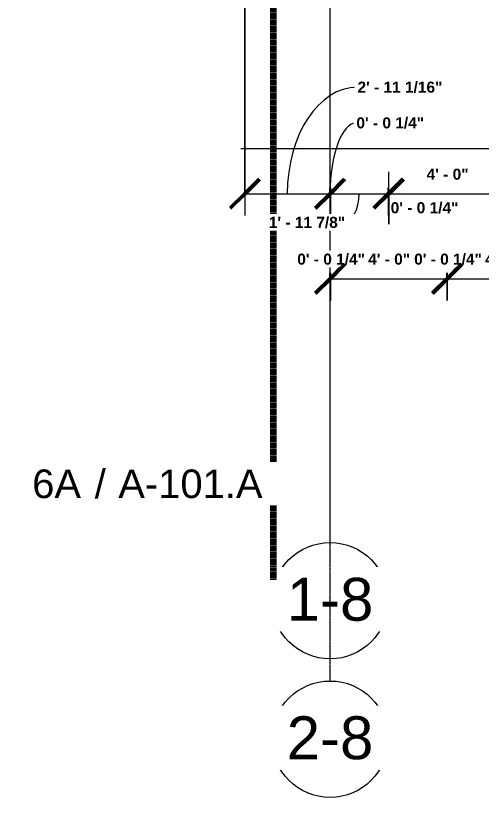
# Model space of a CAD drawing. Header units: inches. Extents: x 23906 to 26777, y -23220 to -20467.
# Drawn here: x 24114.1 to 24306.3, y -23219.7 to -22897.2 of the extents above; entities that cross this region are included whole.
import ezdxf

# ---------------------------------------------------------------- set-up
doc = ezdxf.new("R2010")
doc.units = ezdxf.units.IN
doc.header["$MEASUREMENT"] = 0
doc.linetypes.add('Dash', pattern=[0.25, 0.125, -0.125])
doc.linetypes.add('Grid Line 1_2_', pattern=[0.875, 0.5, -0.125, 0.125, -0.125])
for name, color, linetype, lineweight in [('A-ANNO-DIMS', 211, 'Continuous', 9), ('A-ANNO-DIMS-96', 211, 'Continuous', 9), ('A-ANNO-MATC', 214, 'Dash', 140), ('A-SITE-ROAD', 130, 'Continuous', 20), ('C-TOPO', 7, 'Continuous', 20), ('G-ANNO-SYMB', 111, 'Continuous', 9), ('S-GRID', 1, 'Continuous', 9), ('S-GRID-IDEN', 1, 'Continuous', 9)]:
    doc.layers.add(name, color=color, linetype=linetype, lineweight=lineweight)
doc.styles.add('Arial', font='arial.ttf', dxfattribs={"height": 17.703593})
doc.styles.add('Arial_2', font='arial.ttf', dxfattribs={"height": 0.122942})
doc.styles.add('Arial_3', font='arial.ttf', dxfattribs={"height": 11.802395})
doc.styles.add('Arial_B_1', font='arialbd.ttf', dxfattribs={"height": 4.566403})
doc.dimstyles.new('OD_Dimension_2', dxfattribs={"dimscale": 12, "dimtxt": 4.5, "dimasz": 1, "dimexe": 0.75, "dimexo": 0.5, "dimgap": 0.375, "dimtad": 1, "dimdec": 4, "dimrnd": 0.0625, "dimzin": 1, "dimdsep": 46, "dimlunit": 4, "dimtxsty": 'Arial_B_1', "dimblk1": 'OBLIQUE', "dimblk2": 'OBLIQUE', "dimsah": 1, "dimcen": 0.09, "dimdle": 0.75, "dimazin": 0, "dimtfac": 1, "dimtdec": 4, "dimtix": 1, "dimtmove": 1, "dimatfit": 3, "dimfxl": 1, "dimtvp": 1, "dimtfill": 1, "dimfrac": 2, "dimtolj": 1, "dimtzin": 0, "dimlwd": 13, "dimlwe": 13, "dimarcsym": 2})
doc.dimstyles.new('OD_Dimension_2_1', dxfattribs={"dimscale": 12, "dimtxt": 4.5, "dimasz": 1, "dimexe": 0.75, "dimexo": 0.5, "dimgap": 0.375, "dimtad": 1, "dimdec": 4, "dimrnd": 0.0625, "dimzin": 1, "dimdsep": 46, "dimlunit": 4, "dimtxsty": 'Arial_B_1', "dimblk1": 'OBLIQUE', "dimblk2": 'OBLIQUE', "dimsah": 1, "dimcen": 0.09, "dimdle": 0.75, "dimazin": 0, "dimtfac": 1, "dimtdec": 4, "dimtix": 1, "dimtmove": 1, "dimatfit": 3, "dimfxl": 1, "dimtvp": 1, "dimtfill": 1, "dimfrac": 2, "dimtolj": 1, "dimtzin": 0, "dimlwd": 13, "dimlwe": 13, "dimarcsym": 2})
doc.dimstyles.new('OD_Dimension_2_2', dxfattribs={"dimscale": 12, "dimtxt": 4.5, "dimasz": 1, "dimexe": 0.75, "dimexo": 0.5, "dimgap": 0.375, "dimtad": 1, "dimdec": 4, "dimrnd": 0.0625, "dimzin": 1, "dimdsep": 46, "dimlunit": 4, "dimtxsty": 'Arial_B_1', "dimblk1": 'OBLIQUE', "dimblk2": 'OBLIQUE', "dimsah": 1, "dimcen": 0.09, "dimdle": 0.75, "dimazin": 0, "dimtfac": 1, "dimtdec": 4, "dimtix": 1, "dimtmove": 0, "dimatfit": 3, "dimfxl": 1, "dimtvp": 1, "dimtfill": 1, "dimfrac": 2, "dimtolj": 1, "dimtzin": 0, "dimlwd": 13, "dimlwe": 13, "dimarcsym": 2})

# ---------------------------------------------------------------- blocks, each defined once
blk = doc.blocks.new('Grid - Grid Head - Circle-14747-Enlarged First Floor Plan _East_')
at = {"layer": 'S-GRID-IDEN'}
blk.add_circle((0, 0), 0.25, dxfattribs=at)
blk = doc.blocks.new('View Reference - View Reference-80209-Enlarged First Floor Plan _East_')
at = {"layer": 'G-ANNO-SYMB', "insert": (0.0027, 0.0662), "char_height": 0.1229, "width": 0.057, "attachment_point": 2, "line_spacing_factor": 0.938532, "style": 'Arial_2', "bg_fill": 3, "box_fill_scale": 1.25, "bg_fill_color": 0, "bg_fill_transparency": 0}
blk.add_mtext('/', dxfattribs=at)
blk = doc.blocks.new('DIMBLOCK90-Enlarged First Floor Plan _East_')
at = {"layer": 'A-ANNO-DIMS-96', "lineweight": 13}
for p, q in [((24208.7, -22804.43), (24208.7, -22979.65)), ((24208.7, -22970.65), (24208.7, -22804.43)), ((24243.77, -22968.16), (24243.77, -22979.65)), ((24243.77, -22970.65), (24243.77, -22968.16)), ((24208.7, -22970.65), (24243.77, -22970.65))]:
    blk.add_line(p, q, dxfattribs=at)
at = {"layer": 'A-ANNO-DIMS-96', "lineweight": 50}
for p, q in [((24208.7, -22970.65), (24214.7, -22964.65)), ((24243.77, -22970.65), (24249.77, -22964.65)), ((24208.7, -22970.65), (24202.7, -22976.65)), ((24243.77, -22970.65), (24237.77, -22976.65))]:
    blk.add_line(p, q, dxfattribs=at)
at = {"layer": 'A-ANNO-DIMS-96', "lineweight": 13}
blk.add_ellipse((24255.2, -22970.65), major_axis=(0, 43.98), ratio=0.65866, start_param=0, end_param=1.570796, dxfattribs=at)
at = {"layer": 'A-ANNO-DIMS-96', "color": 0, "lineweight": 13, "insert": (24255.2, -22924.38), "char_height": 4.5664, "width": 40.7143, "attachment_point": 1, "line_spacing_factor": 0.938532, "style": 'Arial_B_1', "bg_fill": 3, "box_fill_scale": 1.25, "bg_fill_color": 0, "bg_fill_transparency": 0}
blk.add_mtext('2\' - 11 1/16"', dxfattribs=at)
blk = doc.blocks.new('_Oblique')
at = {"color": 0, "linetype": 'ByBlock', "lineweight": -2}
blk.add_line((-0.5, -0.5), (0.5, 0.5), dxfattribs=at)
blk = doc.blocks.new('DIMBLOCK91-Enlarged First Floor Plan _East_')
at = {"layer": 'A-ANNO-DIMS-96', "lineweight": 50}
for p, q in [((24243.77, -22970.65), (24249.77, -22964.65)), ((24244.02, -22970.65), (24250.02, -22964.65)), ((24243.77, -22970.65), (24237.77, -22976.65)), ((24244.02, -22970.65), (24238.02, -22976.65))]:
    blk.add_line(p, q, dxfattribs=at)
at = {"layer": 'A-ANNO-DIMS-96', "lineweight": 13}
for p, q in [((24243.77, -22968.16), (24243.77, -22979.65)), ((24243.77, -22970.65), (24243.77, -22968.16)), ((24244.02, -22968.16), (24244.02, -22979.65)), ((24244.02, -22970.65), (24244.02, -22968.16)), ((24243.77, -22970.65), (24244.02, -22970.65))]:
    blk.add_line(p, q, dxfattribs=at)
blk.add_ellipse((24254.75, -22970.65), major_axis=(0, 29.25), ratio=0.371133, start_param=0, end_param=1.570796, dxfattribs=at)
at = {"layer": 'A-ANNO-DIMS-96', "color": 0, "lineweight": 13, "insert": (24254.75, -22939.11), "char_height": 4.5664, "width": 32.4857, "attachment_point": 1, "line_spacing_factor": 0.938532, "style": 'Arial_B_1', "bg_fill": 3, "box_fill_scale": 1.25, "bg_fill_color": 0, "bg_fill_transparency": 0}
blk.add_mtext('0\' - 0 1/4"', dxfattribs=at)
blk = doc.blocks.new('DIMBLOCK92-Enlarged First Floor Plan _East_')
at = {"layer": 'A-ANNO-DIMS-96', "lineweight": 50}
for p, q in [((24244.02, -22970.65), (24250.02, -22964.65)), ((24267.89, -22970.65), (24273.89, -22964.65)), ((24244.02, -22970.65), (24238.02, -22976.65)), ((24267.89, -22970.65), (24261.89, -22976.65))]:
    blk.add_line(p, q, dxfattribs=at)
at = {"layer": 'A-ANNO-DIMS-96', "lineweight": 13}
for p, q in [((24244.02, -22968.16), (24244.02, -22979.65)), ((24244.02, -22970.65), (24244.02, -22968.16)), ((24267.89, -22968.16), (24267.89, -22979.65)), ((24267.89, -22970.65), (24267.89, -22968.16)), ((24244.02, -22970.65), (24267.89, -22970.65))]:
    blk.add_line(p, q, dxfattribs=at)
blk.add_ellipse((24249.11, -22970.65), major_axis=(0, 11.79), ratio=0.580615, start_param=3.141593, end_param=4.712389, dxfattribs=at)
at = {"layer": 'A-ANNO-DIMS-96', "color": 0, "lineweight": 13, "insert": (24218.61, -22980.16), "char_height": 4.5664, "width": 36.6, "attachment_point": 1, "line_spacing_factor": 0.938532, "style": 'Arial_B_1', "bg_fill": 3, "box_fill_scale": 1.25, "bg_fill_color": 0, "bg_fill_transparency": 0}
blk.add_mtext('1\' - 11 7/8"', dxfattribs=at)
blk = doc.blocks.new('DIMBLOCK93-Enlarged First Floor Plan _East_')
at = {"layer": 'A-ANNO-DIMS-96', "lineweight": 13}
for p, q in [((24268.14, -22983.16), (24268.14, -22961.65)), ((24267.89, -22968.16), (24267.89, -22979.65)), ((24267.89, -22970.65), (24267.89, -22968.16)), ((24267.89, -22970.65), (24268.14, -22970.65)), ((24268.14, -22970.65), (24268.14, -22983.16))]:
    blk.add_line(p, q, dxfattribs=at)
at = {"layer": 'A-ANNO-DIMS-96', "lineweight": 50}
for p, q in [((24267.89, -22970.65), (24273.89, -22964.65)), ((24268.14, -22970.65), (24274.14, -22964.65)), ((24267.89, -22970.65), (24261.89, -22976.65)), ((24268.14, -22970.65), (24262.14, -22976.65))]:
    blk.add_line(p, q, dxfattribs=at)
at = {"layer": 'A-ANNO-DIMS-96', "lineweight": 13}
blk.add_ellipse((24268.91, -22970.65), major_axis=(0, 5.77), ratio=0.155056, start_param=1.570796, end_param=3.141593, dxfattribs=at)
at = {"layer": 'A-ANNO-DIMS-96', "color": 0, "lineweight": 13, "insert": (24268.91, -22974.13), "char_height": 4.5664, "width": 32.4857, "attachment_point": 1, "line_spacing_factor": 0.938532, "style": 'Arial_B_1', "bg_fill": 3, "box_fill_scale": 1.25, "bg_fill_color": 0, "bg_fill_transparency": 0}
blk.add_mtext('0\' - 0 1/4"', dxfattribs=at)
blk = doc.blocks.new('DIMBLOCK94-Enlarged First Floor Plan _East_')
at = {"layer": 'A-ANNO-DIMS-96', "lineweight": 13}
for p, q in [((24268.14, -22983.16), (24268.14, -22961.65)), ((24316.14, -22968.16), (24316.14, -22979.65)), ((24316.14, -22970.65), (24316.14, -22968.16)), ((24268.14, -22970.65), (24316.14, -22970.65)), ((24268.14, -22970.65), (24268.14, -22983.16))]:
    blk.add_line(p, q, dxfattribs=at)
at = {"layer": 'A-ANNO-DIMS-96', "lineweight": 50}
for p, q in [((24268.14, -22970.65), (24274.14, -22964.65)), ((24316.14, -22970.65), (24322.14, -22964.65)), ((24268.14, -22970.65), (24262.14, -22976.65)), ((24316.14, -22970.65), (24310.14, -22976.65))]:
    blk.add_line(p, q, dxfattribs=at)
at = {"layer": 'A-ANNO-DIMS-96', "color": 0, "lineweight": 13, "insert": (24283.75, -22960.29), "char_height": 4.566, "width": 20.1429, "attachment_point": 1, "line_spacing_factor": 0.938532, "style": 'Arial_B_1', "bg_fill": 3, "box_fill_scale": 1.25, "bg_fill_color": 0, "bg_fill_transparency": 0}
blk.add_mtext('4\' - 0"', dxfattribs=at)
blk = doc.blocks.new('DIMBLOCK189-Enlarged First Floor Plan _East_')
at = {"layer": 'A-ANNO-DIMS-96', "lineweight": 50}
for p, q in [((24243.77, -23005.69), (24249.77, -22999.69)), ((24244.02, -23005.69), (24250.02, -22999.69)), ((24243.77, -23005.69), (24237.77, -23011.69)), ((24244.02, -23005.69), (24238.02, -23011.69))]:
    blk.add_line(p, q, dxfattribs=at)
at = {"layer": 'A-ANNO-DIMS-96', "lineweight": 13}
for p, q in [((24243.77, -23003.2), (24243.77, -23014.69)), ((24243.77, -23005.69), (24243.77, -23003.2)), ((24244.02, -23003.2), (24244.02, -23014.69)), ((24244.02, -23005.69), (24244.02, -23003.2)), ((24243.77, -23005.69), (24244.02, -23005.69))]:
    blk.add_line(p, q, dxfattribs=at)
at = {"layer": 'A-ANNO-DIMS-96', "color": 0, "lineweight": 13, "insert": (24230.35, -22995.33), "char_height": 4.5664, "width": 32.4857, "attachment_point": 1, "line_spacing_factor": 0.938532, "style": 'Arial_B_1', "bg_fill": 3, "box_fill_scale": 1.25, "bg_fill_color": 0, "bg_fill_transparency": 0}
blk.add_mtext('0\' - 0 1/4"', dxfattribs=at)
blk = doc.blocks.new('DIMBLOCK190-Enlarged First Floor Plan _East_')
at = {"layer": 'A-ANNO-DIMS-96', "lineweight": 50}
for p, q in [((24244.02, -23005.69), (24250.02, -22999.69)), ((24292.02, -23005.69), (24298.02, -22999.69)), ((24244.02, -23005.69), (24238.02, -23011.69)), ((24292.02, -23005.69), (24286.02, -23011.69))]:
    blk.add_line(p, q, dxfattribs=at)
at = {"layer": 'A-ANNO-DIMS-96', "lineweight": 13}
for p, q in [((24244.02, -23003.2), (24244.02, -23014.69)), ((24244.02, -23005.69), (24244.02, -23003.2)), ((24292.02, -23003.2), (24292.02, -23014.69)), ((24292.02, -23005.69), (24292.02, -23003.2)), ((24244.02, -23005.69), (24292.02, -23005.69))]:
    blk.add_line(p, q, dxfattribs=at)
at = {"layer": 'A-ANNO-DIMS-96', "color": 0, "lineweight": 13, "insert": (24259.62, -22995.33), "char_height": 4.566, "width": 20.1429, "attachment_point": 1, "line_spacing_factor": 0.938532, "style": 'Arial_B_1', "bg_fill": 3, "box_fill_scale": 1.25, "bg_fill_color": 0, "bg_fill_transparency": 0}
blk.add_mtext('4\' - 0"', dxfattribs=at)
blk = doc.blocks.new('DIMBLOCK191-Enlarged First Floor Plan _East_')
at = {"layer": 'A-ANNO-DIMS-96', "lineweight": 50}
for p, q in [((24292.02, -23005.69), (24298.02, -22999.69)), ((24292.27, -23005.69), (24298.27, -22999.69)), ((24292.02, -23005.69), (24286.02, -23011.69)), ((24292.27, -23005.69), (24286.27, -23011.69))]:
    blk.add_line(p, q, dxfattribs=at)
at = {"layer": 'A-ANNO-DIMS-96', "lineweight": 13}
for p, q in [((24292.02, -23003.2), (24292.02, -23014.69)), ((24292.02, -23005.69), (24292.02, -23003.2)), ((24292.27, -23003.2), (24292.27, -23014.69)), ((24292.27, -23005.69), (24292.27, -23003.2)), ((24292.02, -23005.69), (24292.27, -23005.69))]:
    blk.add_line(p, q, dxfattribs=at)
at = {"layer": 'A-ANNO-DIMS-96', "color": 0, "lineweight": 13, "insert": (24278.6, -22995.33), "char_height": 4.5664, "width": 32.4857, "attachment_point": 1, "line_spacing_factor": 0.938532, "style": 'Arial_B_1', "bg_fill": 3, "box_fill_scale": 1.25, "bg_fill_color": 0, "bg_fill_transparency": 0}
blk.add_mtext('0\' - 0 1/4"', dxfattribs=at)
blk = doc.blocks.new('DIMBLOCK192-Enlarged First Floor Plan _East_')
at = {"layer": 'A-ANNO-DIMS-96', "lineweight": 50}
for p, q in [((24292.27, -23005.69), (24298.27, -22999.69)), ((24340.27, -23005.69), (24346.27, -22999.69)), ((24292.27, -23005.69), (24286.27, -23011.69)), ((24340.27, -23005.69), (24334.27, -23011.69))]:
    blk.add_line(p, q, dxfattribs=at)
at = {"layer": 'A-ANNO-DIMS-96', "lineweight": 13}
for p, q in [((24292.27, -23003.2), (24292.27, -23014.69)), ((24292.27, -23005.69), (24292.27, -23003.2)), ((24340.27, -23003.2), (24340.27, -23014.69)), ((24340.27, -23005.69), (24340.27, -23003.2)), ((24292.27, -23005.69), (24340.27, -23005.69))]:
    blk.add_line(p, q, dxfattribs=at)
at = {"layer": 'A-ANNO-DIMS-96', "color": 0, "lineweight": 13, "insert": (24307.87, -22995.33), "char_height": 4.566, "width": 20.1429, "attachment_point": 1, "line_spacing_factor": 0.938532, "style": 'Arial_B_1', "bg_fill": 3, "box_fill_scale": 1.25, "bg_fill_color": 0, "bg_fill_transparency": 0}
blk.add_mtext('4\' - 0"', dxfattribs=at)

msp = doc.modelspace()

# ---------------------------------------------------------------- linework, layer by layer
at = {"layer": 'A-SITE-ROAD', "color": 43, "lineweight": 13}
msp.add_line((26158.89344, -22952.06748), (24207.10448, -22952.06748), dxfattribs=at)
at = {"layer": 'C-TOPO', "color": 43, "lineweight": 13}
for p in [(26363.89648, -22952.06689), (26284.88965, -22952.06689)]:
    msp.add_line(p, (24207.10448, -22952.06689), dxfattribs=at)
at = {"layer": 'S-GRID', "linetype": 'Grid Line 1_2_'}
msp.add_line((24243.89023, -23114.51771), (24243.89023, -20749.66023), dxfattribs=at)

# ---------------------------------------------------------------- block references
at = {"layer": 'G-ANNO-SYMB', "xscale": 95.99999999999994, "yscale": 95.99999999999994, "zscale": 95.99999999999994}
msp.add_blockref('View Reference - View Reference-80209-Enlarged First Floor Plan _East_', (24148.79441, -23090.75935), dxfattribs=at)
at = {"layer": 'S-GRID-IDEN', "xscale": 95.99999999999994, "yscale": 95.99999999999994, "zscale": 95.99999999999994}
for p in [(24243.89023, -23138.51771), (24243.89023, -23195.65854)]:
    msp.add_blockref('Grid - Grid Head - Circle-14747-Enlarged First Floor Plan _East_', p, dxfattribs=at)

# ---------------------------------------------------------------- next in the draw order: texts
at = {"layer": 'G-ANNO-SYMB', "insert": (24141.11609, -23084.40195), "char_height": 11.802395, "width": 24.048, "attachment_point": 3, "line_spacing_factor": 0.938532, "style": 'Arial_3', "bg_fill": 3, "box_fill_scale": 1.25, "bg_fill_color": 0, "bg_fill_transparency": 0}
msp.add_mtext('6A', dxfattribs=at)
at = {"layer": 'S-GRID-IDEN', "char_height": 17.703593, "width": 42.552, "attachment_point": 2, "line_spacing_factor": 0.938532, "style": 'Arial', "bg_fill": 3, "box_fill_scale": 1.25, "bg_fill_color": 0, "bg_fill_transparency": 0}
for s, insert in [('1-8', (24243.88561, -23129.08084)), ('2-8', (24243.88561, -23186.22167))]:
    msp.add_mtext(s, dxfattribs=dict(at, insert=insert))

# ---------------------------------------------------------------- next in the draw order: linework, layer by layer
at = {"layer": 'A-ANNO-MATC', "color": 163}
msp.add_line((24220.4473, -20466.80665), (24220.4473, -23129.8711), dxfattribs=at)
at = {"layer": 'S-GRID', "linetype": 'Grid Line 1_2_'}
msp.add_line((24243.89023, -23171.65854), (24243.89023, -20902.42781), dxfattribs=at)

# ---------------------------------------------------------------- next in the draw order: texts
at = {"layer": 'G-ANNO-SYMB', "insert": (24156.47447, -23084.40342), "char_height": 11.802395, "width": 70.992, "attachment_point": 1, "line_spacing_factor": 0.938532, "style": 'Arial_3', "bg_fill": 3, "box_fill_scale": 1.25, "bg_fill_color": 0, "bg_fill_transparency": 0}
msp.add_mtext('A-101.A', dxfattribs=at)

# ---------------------------------------------------------------- next in the draw order: dimensions: what is measured, and where the dimension line sits
at = {"layer": 'A-ANNO-DIMS', "lineweight": 13}
dim = msp.add_linear_dim(base=(24243.76523, -22970.64582), p1=(24208.70273, -22798.42781), p2=(24243.76523, -22962.16053), dimstyle='OD_Dimension_2', override={"dimpost": '<>', "dimfxl": 167.444868}, dxfattribs=at)
dim.commit()
dim.dimension.update_dxf_attribs({"geometry": 'DIMBLOCK90-Enlarged First Floor Plan _East_', "text_midpoint": (24275.56013, -22927.42765), "dimtype": 160})
dim = msp.add_linear_dim(base=(24244.01523, -23005.68557), p1=(24243.76523, -22997.20029), p2=(24244.01523, -22997.20029), dimstyle='OD_Dimension_2_2', override={"dimpost": '<>', "dimfxl": 0.25}, dxfattribs=at)
dim.commit()
dim.dimension.update_dxf_attribs({"geometry": 'DIMBLOCK189-Enlarged First Floor Plan _East_', "text_midpoint": (24243.89023, -22998.8245)})

# ---------------------------------------------------------------- next in the draw order: dimensions: what is measured, and where the dimension line sits
dim = msp.add_linear_dim(base=(24244.01523, -22970.64582), p1=(24243.76523, -22962.16053), p2=(24244.01523, -22962.16053), dimstyle='OD_Dimension_2_1', override={"dimpost": '<>', "dimfxl": 0.25}, dxfattribs=at)
dim.commit()
dim.dimension.update_dxf_attribs({"geometry": 'DIMBLOCK91-Enlarged First Floor Plan _East_', "text_midpoint": (24270.99022, -22942.15537), "dimtype": 160})
dim = msp.add_linear_dim(base=(24292.01523, -23005.68557), p1=(24244.01523, -22997.20029), p2=(24292.01523, -22997.20029), dimstyle='OD_Dimension_2_2', override={"dimpost": '<>', "dimfxl": 48}, dxfattribs=at)
dim.commit()
dim.dimension.update_dxf_attribs({"geometry": 'DIMBLOCK190-Enlarged First Floor Plan _East_', "text_midpoint": (24268.01523, -22998.85409)})

# ---------------------------------------------------------------- next in the draw order: dimensions: what is measured, and where the dimension line sits
dim = msp.add_linear_dim(base=(24267.89023, -22970.64582), p1=(24244.01523, -22962.16053), p2=(24267.89023, -22962.16053), dimstyle='OD_Dimension_2_1', override={"dimpost": '<>', "dimfxl": 23.875}, dxfattribs=at)
dim.commit()
dim.dimension.update_dxf_attribs({"geometry": 'DIMBLOCK92-Enlarged First Floor Plan _East_', "text_midpoint": (24236.905, -22983.20331), "dimtype": 160})
dim = msp.add_linear_dim(base=(24292.26523, -23005.68557), p1=(24292.01523, -22997.20029), p2=(24292.26523, -22997.20029), dimstyle='OD_Dimension_2_2', override={"dimpost": '<>', "dimfxl": 0.25}, dxfattribs=at)
dim.commit()
dim.dimension.update_dxf_attribs({"geometry": 'DIMBLOCK191-Enlarged First Floor Plan _East_', "text_midpoint": (24292.14023, -22998.8245)})

# ---------------------------------------------------------------- next in the draw order: dimensions: what is measured, and where the dimension line sits
dim = msp.add_linear_dim(base=(24268.14023, -22970.64582), p1=(24267.89023, -22962.16053), p2=(24268.14023, -22977.16403), dimstyle='OD_Dimension_2_1', override={"dimpost": '<>', "dimfxl": 15.005581}, dxfattribs=at)
dim.commit()
dim.dimension.update_dxf_attribs({"geometry": 'DIMBLOCK93-Enlarged First Floor Plan _East_', "text_midpoint": (24285.15226, -22977.17616), "dimtype": 160})
dim = msp.add_linear_dim(base=(24340.26523, -23005.68557), p1=(24292.26523, -22997.20029), p2=(24340.26523, -22997.20029), dimstyle='OD_Dimension_2_2', override={"dimpost": '<>', "dimfxl": 48}, dxfattribs=at)
dim.commit()
dim.dimension.update_dxf_attribs({"geometry": 'DIMBLOCK192-Enlarged First Floor Plan _East_', "text_midpoint": (24316.26523, -22998.85409)})

# ---------------------------------------------------------------- next in the draw order: dimensions: what is measured, and where the dimension line sits
dim = msp.add_linear_dim(base=(24316.14023, -22970.64582), p1=(24268.14023, -22977.16403), p2=(24316.14023, -22962.16053), dimstyle='OD_Dimension_2_2', override={"dimpost": '<>', "dimfxl": 50.290208}, dxfattribs=at)
dim.commit()
dim.dimension.update_dxf_attribs({"geometry": 'DIMBLOCK94-Enlarged First Floor Plan _East_', "text_midpoint": (24292.14023, -22963.81433)})

doc.saveas('drawing.dxf')
